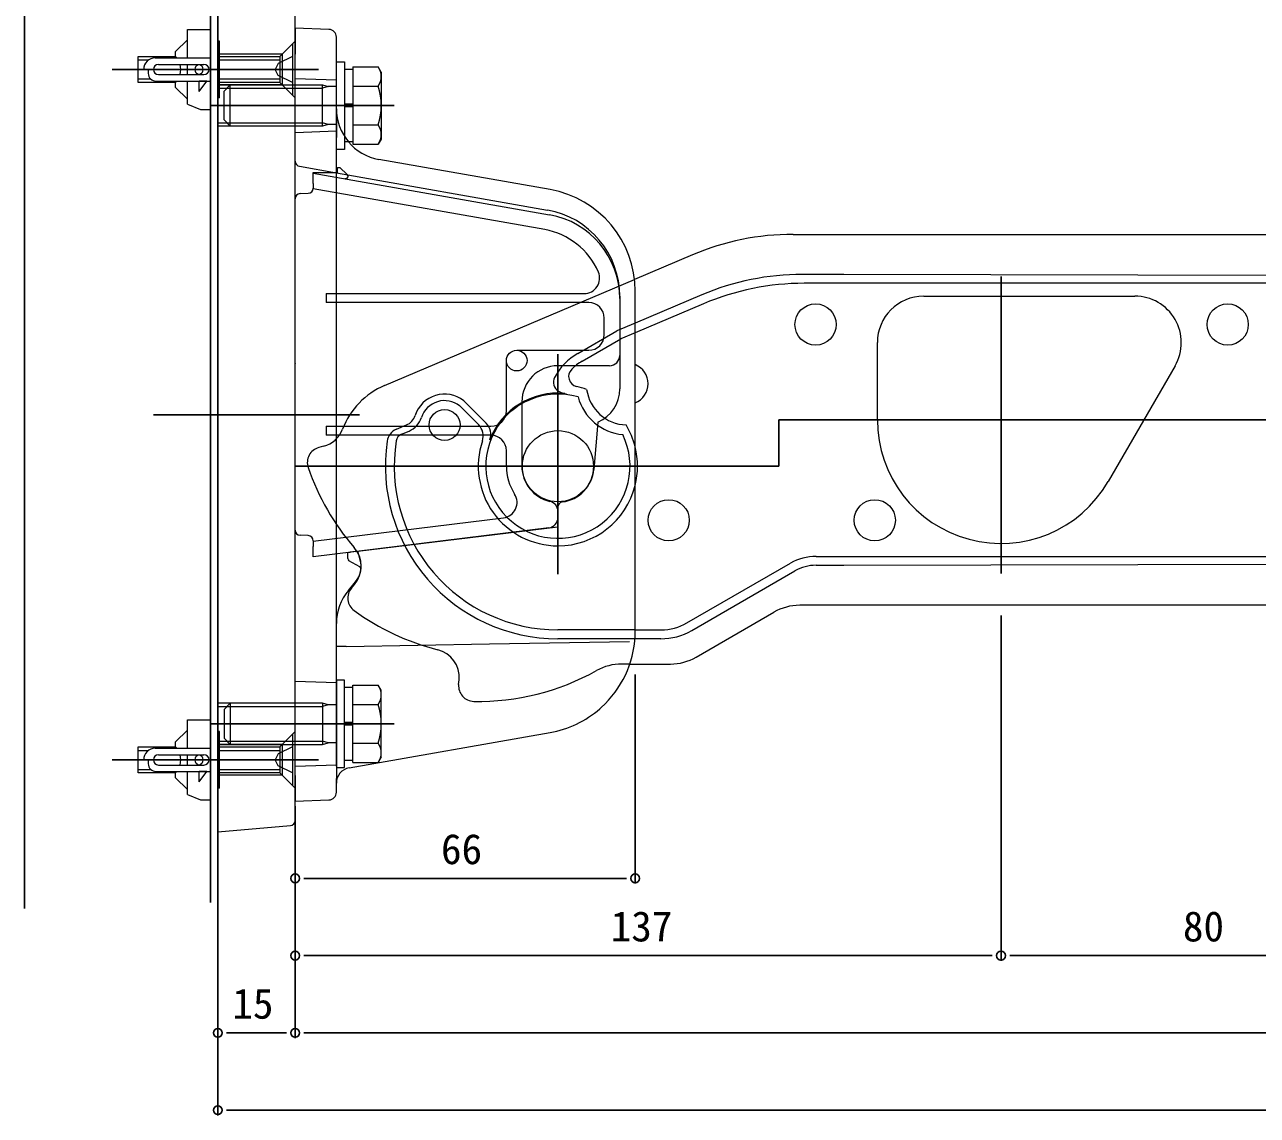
# Model space of a CAD drawing. Units: millimetres, scale not verified. Extents: x -693 to 693, y -1120 to 1122.
# Drawn here: x -521.8 to -282.6, y 557.5 to 769.2 of the extents above; entities that cross this region are included whole.
import ezdxf
from ezdxf.enums import TextEntityAlignment as Align

# ---------------------------------------------------------------- set-up
doc = ezdxf.new("R2010")
doc.units = ezdxf.units.MM
doc.header["$LTSCALE"] = 4
doc.layers.add('0-3_YKK_12', color=2, linetype='Continuous')
doc.layers.add('0-5_YKK_D', color=6, linetype='Continuous')
doc.layers.add('0-4_YKK_13', color=4, linetype='Continuous', lineweight=18)
doc.styles.add('ＭＳ ゴシック', font='')
doc.styles.get('ＭＳ ゴシック').set_extended_font_data('MS Gothic')

msp = doc.modelspace()

# ---------------------------------------------------------------- linework, layer by layer
at = {"layer": '0-3_YKK_12'}
for p, q in [((-521.849, 789.773), (-521.849, 597.609)), ((-485.749, 787.645), (-485.749, 598.82)), ((-484.349, 787.645), (-484.349, 598.82)), ((-464.849, 760.478), (-504.849, 760.478)), ((-450.149, 753.478), (-485.649, 753.478)), ((-332.349, 662.678), (-332.349, 720.278)), ((-418.349, 705.253), (-418.349, 662.504)), ((-496.849, 693.478), (-456.849, 693.478)), ((29.267, 692.478), (-375.452, 692.478)), ((-375.452, 692.478), (-375.452, 683.478)), ((-375.452, 683.478), (-469.349, 683.478)), ((-450.149, 633.478), (-485.649, 633.478)), ((-464.849, 626.478), (-504.849, 626.478))]:
    msp.add_line(p, q, dxfattribs=at)
at = {"layer": '0-4_YKK_13'}
for p, q in [((-484.349, 774.478), (-484.349, 612.478)), ((-469.349, 614.706), (-469.349, 772.249)), ((-490.249, 768.228), (-485.749, 768.228)), ((-490.249, 762.728), (-490.249, 768.228)), ((-485.749, 762.808), (-485.749, 768.228)), ((-469.349, 768.478), (-469.349, 763.481)), ((-462.796, 768.249), (-469.349, 768.478)), ((-492.549, 763.988), (-490.249, 766.228)), ((-484.349, 762.728), (-484.349, 765.978)), ((-484.049, 765.978), (-484.349, 765.978)), ((-484.049, 754.978), (-484.049, 765.978)), ((-469.349, 765.978), (-471.849, 763.478)), ((-461.349, 763.252), (-461.349, 766.75)), ((-492.549, 762.978), (-492.549, 763.988)), ((-471.849, 763.478), (-484.349, 763.478)), ((-471.849, 763.478), (-471.849, 757.478)), ((-469.849, 765.478), (-469.849, 755.478)), ((-469.349, 623.474), (-469.349, 763.481)), ((-461.349, 750.918), (-461.349, 763.252)), ((-499.849, 762.32), (-497.789, 762.32)), ((-496.499, 762.728), (-485.749, 762.728)), ((-495.849, 761.478), (-487.049, 761.478)), ((-490.249, 759.478), (-490.249, 761.478)), ((-484.349, 762.978), (-472.349, 762.978)), ((-484.349, 762.32), (-472.349, 762.32)), ((-458.149, 760.983), (-453.229, 760.983)), ((-458.149, 760.983), (-458.149, 745.972)), ((-452.649, 759.978), (-453.229, 760.983)), ((-499.849, 758.635), (-497.376, 758.635)), ((-498.749, 760.478), (-497.849, 760.478)), ((-497.849, 760.478), (-497.849, 759.728)), ((-495.849, 759.478), (-487.049, 759.478)), ((-484.349, 758.635), (-472.349, 758.635)), ((-469.349, 758.757), (-461.349, 758.478)), ((-459.749, 760.528), (-458.149, 760.528)), ((-452.649, 759.978), (-452.649, 746.978)), ((-492.549, 757.978), (-499.849, 757.978)), ((-496.349, 758.228), (-485.749, 758.228)), ((-492.549, 756.968), (-492.549, 757.978)), ((-492.549, 756.968), (-490.249, 754.728)), ((-490.249, 753.728), (-490.249, 758.228)), ((-487.999, 756.228), (-487.999, 758.228)), ((-486.499, 758.228), (-487.999, 758.228)), ((-487.999, 756.228), (-486.499, 758.228)), ((-485.749, 752.728), (-485.749, 758.148)), ((-484.349, 754.978), (-484.349, 758.228)), ((-472.349, 757.978), (-484.349, 757.978)), ((-484.349, 757.478), (-469.349, 757.478)), ((-471.849, 757.478), (-484.349, 757.478)), ((-484.349, 756.83), (-469.349, 756.83)), ((-483.149, 756.278), (-481.949, 757.478)), ((-483.149, 750.678), (-483.149, 756.278)), ((-482.597, 756.83), (-464.049, 756.83)), ((-481.949, 757.478), (-464.049, 757.478)), ((-481.949, 749.478), (-481.949, 757.478)), ((-469.849, 755.478), (-472.349, 757.978)), ((-469.349, 754.978), (-471.849, 757.478)), ((-464.049, 749.478), (-464.049, 757.478)), ((-464.049, 757.478), (-462.926, 757.154)), ((-462.926, 757.154), (-464.049, 756.83)), ((-461.349, 757.154), (-462.926, 757.154)), ((-458.149, 757.478), (-458.149, 749.478)), ((-458.149, 757.23), (-453.229, 757.23)), ((-490.249, 753.728), (-487.749, 752.728)), ((-484.049, 754.978), (-484.349, 754.978)), ((-458.149, 753.728), (-459.749, 753.728)), ((-487.749, 752.728), (-485.749, 752.728)), ((-458.149, 753.228), (-459.749, 753.228)), ((-484.349, 750.126), (-469.349, 750.126)), ((-469.349, 749.478), (-484.349, 749.478)), ((-483.149, 750.678), (-481.949, 749.478)), ((-482.597, 750.126), (-464.049, 750.126)), ((-464.049, 749.478), (-481.949, 749.478)), ((-462.926, 749.802), (-464.049, 750.126)), ((-462.926, 749.802), (-464.049, 749.478)), ((-461.349, 749.802), (-462.926, 749.802)), ((-461.349, 750.918), (-461.349, 747.283)), ((-458.149, 749.725), (-453.229, 749.725)), ((-461.349, 748.478), (-469.344, 748.198)), ((-461.349, 625.267), (-461.349, 747.283)), ((-452.649, 746.978), (-453.229, 745.972)), ((-458.149, 746.428), (-459.749, 746.428)), ((-458.149, 745.972), (-453.229, 745.972)), ((-468.522, 741.681), (-461.349, 740.416)), ((-419.876, 737.165), (-453.085, 743.02)), ((-465.849, 740.36), (-465.849, 740.478)), ((-465.849, 740.478), (-461.149, 740.478)), ((-465.849, 740.36), (-419.983, 732.273)), ((-465.849, 738.33), (-465.849, 740.36)), ((-461.349, 740.416), (-420.397, 733.195)), ((-461.149, 741.478), (-460.649, 741.478)), ((-460.649, 741.478), (-459.236, 740.065)), ((-459.149, 739.853), (-459.149, 739.578)), ((-465.849, 738.33), (-465.849, 737.314)), ((-420.918, 729.392), (-465.849, 737.314)), ((-459.449, 739.278), (-459.707, 739.278)), ((-469.349, 671.065), (-469.349, 735.39)), ((-468.383, 736.389), (-466.814, 736.444)), ((-372.676, 728.478), (22.339, 728.478)), ((-392.213, 724.503), (-403.476, 719.722)), ((-362.849, 720.706), (-370.892, 720.706)), ((16.276, 719.743), (-362.849, 720.706)), ((-451.982, 699.132), (-403.476, 719.722)), ((16.276, 718.978), (-370.537, 718.978)), ((-463.349, 716.978), (-413.255, 716.978)), ((-463.349, 716.978), (-463.349, 715.228)), ((-406.349, 716.453), (-406.349, 698.478)), ((-406.349, 716.024), (-406.349, 704.978)), ((-403.349, 651.486), (-403.349, 717.469)), ((-390.428, 716.732), (-403.349, 711.247)), ((-347.349, 716.478), (-306.368, 716.478)), ((-412.349, 715.228), (-463.349, 715.228)), ((-390.073, 715.003), (-403.349, 709.368)), ((-409.349, 708.978), (-409.349, 712.228)), ((-403.349, 711.247), (-406.925, 709.729)), ((-414.513, 705.348), (-406.925, 709.729)), ((-403.349, 709.368), (-406.16, 708.174)), ((-426.349, 705.978), (-412.349, 705.978)), ((-413.649, 703.851), (-406.16, 708.174)), ((-356.349, 692.478), (-356.349, 707.478)), ((-469.349, 703.478), (-469.349, 703.402)), ((-428.349, 694.228), (-428.349, 703.978)), ((-408.349, 702.978), (-418.349, 702.978)), ((-298.574, 702.978), (-311.564, 680.478)), ((-437.534, 695.299), (-433.719, 691.485)), ((-436.639, 696.193), (-432.249, 691.804)), ((-425.349, 695.978), (-425.349, 683.478)), ((-469.349, 693.478), (-469.349, 693.667)), ((-449.7, 690.649), (-447.741, 691.481)), ((-410.572, 692.052), (-411.375, 682.867)), ((-463.349, 691.228), (-431.349, 691.228)), ((-463.349, 691.228), (-463.349, 689.478)), ((-431.349, 689.478), (-463.349, 689.478)), ((-448.723, 689.68), (-447.243, 690.308)), ((-463.846, 687.333), (-464.762, 687.088)), ((-428.349, 683.478), (-428.349, 686.478)), ((-418.349, 675.54), (-418.349, 671.74)), ((-418.349, 674.703), (-418.349, 673.509)), ((-465.849, 668.93), (-428.915, 673.465)), ((-466.814, 670.011), (-468.383, 670.066)), ((-420.105, 671.524), (-465.849, 665.907)), ((-457.191, 666.97), (-418.349, 671.74)), ((-420.105, 671.524), (-455.263, 667.207)), ((-465.849, 665.907), (-465.849, 667.922)), ((-456.826, 663.937), (-458.899, 665.133)), ((-457.673, 666.911), (-458.666, 666.789)), ((-457.673, 666.911), (-457.191, 666.97)), ((-456.745, 665.309), (-457.191, 666.97)), ((-368.227, 665.979), (-12.591, 665.978)), ((-362.849, 664.249), (-12.591, 665.139)), ((-393.305, 653.047), (-373.227, 664.639)), ((-392.377, 651.585), (-372.346, 663.15)), ((-368.246, 664.249), (-362.849, 664.249)), ((-459.009, 659.371), (-457.625, 661.021)), ((-458.439, 659.813), (-457.829, 660.54)), ((-12.302, 656.478), (-371.424, 656.478)), ((-391.528, 646.417), (-376.424, 655.138)), ((-403.349, 651.708), (-418.349, 651.708)), ((-403.349, 651.708), (-398.305, 651.708)), ((-459.418, 648.471), (-461.349, 648.471)), ((-459.418, 648.471), (-431.634, 648.97)), ((-431.634, 648.97), (-404.424, 649.441)), ((-403.406, 649.978), (-418.349, 649.978)), ((-398.377, 649.978), (-403.406, 649.978)), ((-404.403, 645.078), (-405.972, 645.078)), ((-404.403, 645.078), (-396.528, 645.078)), ((-469.349, 641.757), (-461.349, 641.478)), ((-437.616, 641.096), (-437.533, 642.043)), ((-458.149, 640.528), (-459.749, 640.528)), ((-458.149, 640.983), (-453.229, 640.983)), ((-458.149, 625.972), (-458.149, 640.983)), ((-452.649, 639.978), (-453.229, 640.983)), ((-452.649, 626.978), (-452.649, 639.978)), ((-469.349, 637.478), (-484.349, 637.478)), ((-484.349, 636.83), (-469.349, 636.83)), ((-483.149, 636.278), (-481.949, 637.478)), ((-482.597, 636.83), (-464.049, 636.83)), ((-464.049, 637.478), (-481.949, 637.478)), ((-481.949, 637.478), (-481.949, 629.478)), ((-464.049, 637.478), (-464.049, 629.478)), ((-462.926, 637.154), (-464.049, 637.478)), ((-462.926, 637.154), (-464.049, 636.83)), ((-461.349, 637.154), (-462.926, 637.154)), ((-458.149, 629.478), (-458.149, 637.478)), ((-458.149, 637.23), (-453.229, 637.23)), ((-409.961, 636.628), (-410.225, 636.394)), ((-409.198, 637.353), (-409.961, 636.628)), ((-490.249, 634.228), (-485.749, 634.228)), ((-490.249, 628.728), (-490.249, 634.228)), ((-485.749, 628.808), (-485.749, 634.228)), ((-483.149, 636.278), (-483.149, 630.678)), ((-492.549, 629.988), (-490.249, 632.228)), ((-484.349, 628.728), (-484.349, 631.978)), ((-484.049, 631.978), (-484.349, 631.978)), ((-484.049, 620.978), (-484.049, 631.978)), ((-469.349, 631.978), (-471.849, 629.478)), ((-458.149, 633.728), (-459.749, 633.728)), ((-458.149, 633.228), (-459.749, 633.228)), ((-458.87, 624.915), (-419.876, 631.79)), ((-492.549, 628.978), (-492.549, 629.988)), ((-484.349, 630.126), (-469.349, 630.126)), ((-484.349, 629.478), (-469.349, 629.478)), ((-471.849, 629.478), (-484.349, 629.478)), ((-483.149, 630.678), (-481.949, 629.478)), ((-482.597, 630.126), (-464.049, 630.126)), ((-481.949, 629.478), (-464.049, 629.478)), ((-471.849, 629.478), (-471.849, 623.478)), ((-469.849, 631.478), (-469.849, 621.478)), ((-462.926, 629.802), (-464.049, 630.126)), ((-464.049, 629.478), (-462.926, 629.802)), ((-461.349, 629.802), (-462.926, 629.802)), ((-458.149, 629.725), (-453.229, 629.725)), ((-499.849, 628.32), (-497.789, 628.32)), ((-496.499, 628.728), (-485.749, 628.728)), ((-495.849, 627.478), (-487.049, 627.478)), ((-490.249, 625.478), (-490.249, 627.478)), ((-484.349, 628.978), (-472.349, 628.978)), ((-484.349, 628.32), (-472.349, 628.32)), ((-452.649, 626.978), (-453.229, 625.972)), ((-499.849, 624.635), (-497.376, 624.635)), ((-498.749, 626.478), (-497.849, 626.478)), ((-497.849, 626.478), (-497.849, 625.728)), ((-495.849, 625.478), (-487.049, 625.478)), ((-484.349, 624.635), (-472.349, 624.635)), ((-461.349, 625.478), (-469.349, 625.198)), ((-461.349, 625.267), (-461.349, 623.566)), ((-459.749, 626.428), (-458.149, 626.428)), ((-458.149, 625.972), (-453.229, 625.972)), ((-492.549, 623.978), (-499.849, 623.978)), ((-496.349, 624.228), (-485.749, 624.228)), ((-492.549, 622.968), (-492.549, 623.978)), ((-492.549, 622.968), (-490.249, 620.728)), ((-490.249, 619.728), (-490.249, 624.228)), ((-487.999, 622.228), (-487.999, 624.228)), ((-486.499, 624.228), (-487.999, 624.228)), ((-487.999, 622.228), (-486.499, 624.228)), ((-485.749, 618.728), (-485.749, 624.148)), ((-484.349, 620.978), (-484.349, 624.228)), ((-472.349, 623.978), (-484.349, 623.978)), ((-471.849, 623.478), (-484.349, 623.478)), ((-469.849, 621.478), (-472.349, 623.978)), ((-469.349, 620.978), (-471.849, 623.478)), ((-469.349, 623.474), (-469.349, 618.478)), ((-461.349, 623.566), (-461.349, 622.883)), ((-461.349, 620.205), (-461.349, 622.883)), ((-490.249, 619.728), (-487.749, 618.728)), ((-484.049, 620.978), (-484.349, 620.978)), ((-487.749, 618.728), (-485.749, 618.728)), ((-469.349, 618.478), (-462.796, 618.706)), ((-484.349, 612.478), (-470.261, 613.71))]:
    msp.add_line(p, q, dxfattribs=at)
for points in [[(-469.849, 765.478), (-472.349, 762.978), (-472.349, 757.978)], [(-499.849, 757.978), (-499.849, 762.978), (-492.549, 762.978)], [(-469.849, 762.978), (-472.616, 761.628), (-473.228, 760.478)], [(-469.849, 757.978), (-472.616, 759.328), (-473.228, 760.478)], [(-461.149, 740.478), (-461.149, 741.178), (-461.149, 741.478)], [(-465.849, 669.012), (-465.849, 668.93), (-465.849, 667.922)], [(-459.149, 665.566), (-459.149, 666.73), (-458.666, 666.789)], [(-469.849, 631.478), (-472.349, 628.978), (-472.349, 623.978)], [(-499.849, 623.978), (-499.849, 628.978), (-492.549, 628.978)], [(-469.849, 628.978), (-472.616, 627.628), (-473.228, 626.478)], [(-469.849, 623.978), (-472.616, 625.328), (-473.228, 626.478)]]:
    msp.add_lwpolyline(points, dxfattribs=at)
for points in [[(-461.349, 744.978), (-461.349, 761.978), (-459.749, 761.978), (-459.749, 744.978)], [(-461.349, 641.978), (-461.349, 624.978), (-459.749, 624.978), (-459.749, 641.978)]]:
    msp.add_lwpolyline(points, close=True, dxfattribs=at)
for centre, radius in [((-368.349, 710.978), 4), ((-288.349, 710.978), 4), ((-426.349, 703.978), 2), ((-440.349, 691.478), 3), ((-418.349, 683.478), 6.9), ((-396.849, 672.978), 4), ((-356.849, 672.978), 4)]:
    msp.add_circle(centre, radius, dxfattribs=at)
for centre, radius, start, end in [((-462.849, 766.75), 1.5, 0, 88), ((-496.499, 760.478), 2.25, 90, 180), ((-495.849, 760.478), 1, 90, 180), ((-495.174, 760.478), 3.625, 38.36651, 43.60282), ((-495.174, 760.478), 3.625, 343.98661, 16.01339), ((-487.049, 760.478), 1, 270, 90), ((-455.971, 759.107), 3.323, 325.61575, 34.38425), ((-496.349, 759.728), 1.5, 180, 270), ((-495.849, 760.478), 1, 180, 270), ((-495.174, 760.478), 3.625, 316.39718, 321.63349), ((-465.068, 753.478), 12.419, 342.41205, 17.58795), ((-451.349, 752.869), 10, 180, 260), ((-455.971, 747.848), 3.323, 325.61575, 34.38425), ((-468.349, 742.666), 1, 180, 260), ((-459.449, 739.578), 0.3, 270, 0), ((-459.449, 739.853), 0.3, 0, 45), ((-466.849, 737.443), 1, 272, 0), ((-423.349, 717.469), 20, 0, 80), ((-468.349, 735.39), 1, 92, 180), ((-423.349, 716.453), 17, 0, 80), ((-422.849, 716.024), 16.5, 0, 80), ((-423.349, 715.604), 14, 23.42649, 80), ((-372.676, 678.478), 50, 90, 113), ((-413.255, 719.978), 3, 270, 23.42649), ((-370.892, 670.706), 50, 90, 113), ((-370.537, 668.978), 50, 90, 113), ((-347.349, 707.478), 9, 90, 180), ((-306.368, 707.478), 9, 330, 90), ((-412.349, 712.228), 3, 0, 90), ((-412.349, 708.978), 3, 270, 0), ((-408.649, 695.191), 11.729, 120, 151.91643), ((-408.649, 695.191), 10, 120, 134.66213), ((-408.349, 704.978), 2, 270, 0), ((-418.349, 695.978), 7, 90, 180), ((-414.28, 700.889), 1.988, 134.66213, 256.8489), ((-404.849, 699.478), 4, 292.02431, 67.97569), ((-446.121, 685.325), 15, 113, 159.07498), ((-417.243, 699.776), 1.988, 151.91643, 239.96187), ((-418.349, 683.478), 15.893, 69.45045, 76.8489), ((-440.349, 691.478), 6, 51.81218, 162.10865), ((-418.349, 683.478), 14, 73.71515, 25.97285), ((-418.349, 683.478), 14.182, 84.67145, 158.83001), ((-416.235, 701.518), 4, 239.96187, 263.31901), ((-404.849, 699.478), 9.911, 194.97924, 264.70876), ((-404.849, 699.478), 8, 188.03786, 268.0046), ((-413.349, 698.478), 7, 293.37203, 0), ((-440.349, 691.478), 4.726, 51.81218, 162.10865), ((-431.349, 694.228), 3, 270, 0), ((-448.913, 694.242), 3, 293, 342.10865), ((-448.913, 694.242), 4.274, 293, 342.10865), ((-435.841, 689.364), 3, 341.40215, 45), ((-434.371, 689.682), 3, 338.83001, 45), ((-418.349, 683.478), 15.456, 13.9505, 31.19258), ((-332.349, 692.478), 24, 180, 330), ((-465.269, 692.646), 5.5, 285, 339.07498), ((-448.528, 687.888), 3, 113, 171.68586), ((-448.059, 688.115), 1.7, 113, 171.12754), ((-431.349, 686.478), 3, 0, 90), ((-463.986, 684.19), 3, 105, 198.90956), ((-418.349, 683.478), 33.5, 171.68586, 270), ((-418.349, 683.478), 31.77, 171.12754, 270), ((-418.349, 683.478), 15.456, 161.40215, 270), ((-418.349, 683.478), 15.456, 346.0495, 13.9505), ((-422.36, 698.449), 47, 198.90956, 220.90017), ((-418.349, 683.478), 10, 180, 212.76324), ((-418.349, 683.478), 7, 180, 257.16041), ((-418.349, 683.478), 7, 277.18076, 355), ((-418.349, 683.478), 15.456, 270, 346.0495), ((-429.28, 676.442), 3, 277, 32.76324), ((-420.349, 674.703), 2, 0, 77.16041), ((-417.349, 675.54), 1, 97.18076, 180), ((-420.349, 673.509), 2, 277, 0), ((-420.349, 673.509), 2, 277, 0), ((-468.349, 671.065), 1, 180, 268), ((-466.849, 669.012), 1, 0, 88), ((-462.042, 664.075), 5.5, 320, 40.90017), ((-458.649, 665.566), 0.5, 180, 240), ((-461.149, 663.978), 4.6, 320, 16.82131), ((-368.227, 655.979), 10, 89.99983, 120), ((-457.076, 663.504), 0.5, 353.36234, 60), ((-368.246, 656.049), 8.2, 90, 120), ((-451.349, 652.943), 10, 140, 180), ((-456.141, 657.885), 3, 140, 233.90956), ((-371.424, 646.478), 10, 90, 120), ((-430.222, 693.441), 47, 233.90702, 255.90017), ((-423.349, 651.486), 20, 315.03575, 0), ((-398.377, 661.978), 12, 270, 300), ((-398.305, 661.708), 10, 270, 300), ((-443.012, 642.522), 5.5, 355, 75.90017), ((-396.528, 655.078), 10, 270, 300), ((-433.79, 684.828), 47, 268.90702, 299.21163), ((-405.972, 635.078), 10, 90, 119.21163), ((-455.971, 639.107), 3.323, 325.61575, 34.38425), ((-434.63, 640.834), 2.997, 174.98321, 268.9238), ((-465.068, 633.478), 12.419, 342.41205, 17.58795), ((-423.349, 651.486), 20, 280, 311.00768), ((-455.971, 627.848), 3.323, 325.61575, 34.38425), ((-496.499, 626.478), 2.25, 90, 180), ((-495.849, 626.478), 1, 90, 180), ((-495.174, 626.478), 3.625, 38.36651, 43.60282), ((-495.174, 626.478), 3.625, 343.98661, 16.01339), ((-487.049, 626.478), 1, 270, 90), ((-496.349, 625.728), 1.5, 180, 270), ((-495.849, 626.478), 1, 180, 270), ((-458.349, 621.96), 3, 100, 180), ((-495.174, 626.478), 3.625, 316.39718, 321.63349), ((-462.849, 620.205), 1.5, 272, 0), ((-470.349, 614.706), 1, 275, 0)]:
    msp.add_arc(centre, radius, start, end, dxfattribs=at)
for centre in [(-487.999, 760.478), (-487.999, 626.478)]:
    msp.add_ellipse(centre, major_axis=(0, -1), ratio=0.75, dxfattribs=at)
at = {"layer": '0-5_YKK_D'}
for p, q in [((-332.349, 654.478), (-332.349, 587.478)), ((-332.349, 654.478), (-332.349, 587.478)), ((-403.349, 643.078), (-403.349, 602.478)), ((-469.349, 617.478), (-469.349, 587.478)), ((-469.349, 617.478), (-469.349, 602.478)), ((-469.349, 617.478), (-469.349, 572.478)), ((-469.349, 617.478), (-469.349, 572.478)), ((-484.349, 611.478), (-484.349, 572.478)), ((-484.349, 610.478), (-484.349, 557.478)), ((-467.649, 603.478), (-465.949, 603.478)), ((-465.949, 603.478), (-406.749, 603.478)), ((-405.049, 603.478), (-406.749, 603.478)), ((-467.649, 588.478), (-465.949, 588.478)), ((-465.949, 588.478), (-335.749, 588.478)), ((-334.049, 588.478), (-335.749, 588.478)), ((-330.649, 588.478), (-328.949, 588.478)), ((-328.949, 588.478), (-255.749, 588.478)), ((-482.649, 573.478), (-480.949, 573.478)), ((-472.749, 573.478), (-480.949, 573.478)), ((-471.049, 573.478), (-472.749, 573.478)), ((-467.649, 573.478), (-465.949, 573.478)), ((-465.949, 573.478), (34.939, 573.478)), ((-482.649, 558.478), (-480.949, 558.478)), ((34.939, 558.478), (-480.949, 558.478))]:
    msp.add_line(p, q, dxfattribs=at)
for centre, start, end in [((-469.349, 603.478), 0, 180), ((-469.349, 603.478), 180, 0), ((-403.349, 603.478), 0, 180), ((-403.349, 603.478), 180, 0), ((-469.349, 588.478), 0, 180), ((-332.349, 588.478), 0, 180), ((-332.349, 588.478), 0, 180), ((-469.349, 588.478), 180, 0), ((-332.349, 588.478), 180, 0), ((-332.349, 588.478), 180, 0), ((-484.349, 573.478), 0, 180), ((-469.349, 573.478), 0, 180), ((-469.349, 573.478), 0, 180), ((-484.349, 573.478), 180, 0), ((-469.349, 573.478), 180, 0), ((-469.349, 573.478), 180, 0), ((-484.349, 558.478), 0, 180), ((-484.349, 558.478), 180, 0)]:
    msp.add_arc(centre, 0.85, start, end, dxfattribs=at)

# ---------------------------------------------------------------- texts
at = {"layer": '0-5_YKK_D', "style": 'ＭＳ ゴシック'}
for s, p in [('66', (-441.042, 604.478)), ('137', (-408.102, 589.478)), ('80', (-297.042, 589.478)), ('15', (-481.542, 574.478))]:
    msp.add_text(s, height=5.865, dxfattribs=at).set_placement(p, align=Align.BOTTOM_LEFT)

doc.saveas('drawing.dxf')
